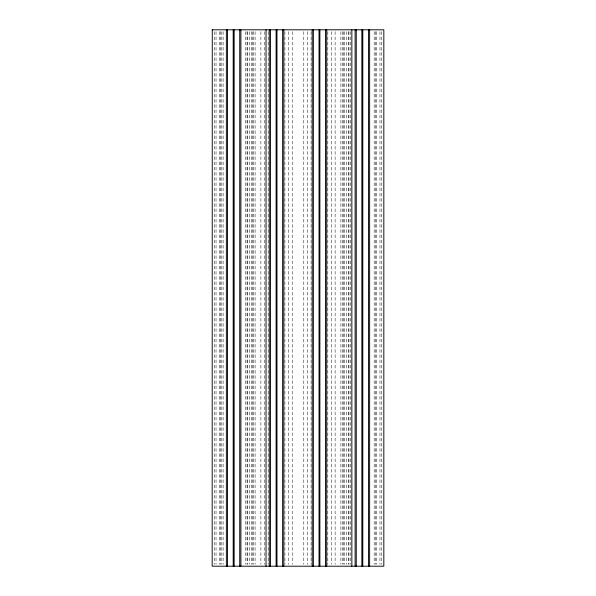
<?xml version="1.0" encoding="UTF-8"?>
<svg xmlns="http://www.w3.org/2000/svg" width="596" height="596" viewBox="0 0 596 596"><rect width="100%" height="100%" fill="white"/><g stroke="black" fill="none" stroke-linecap="round" stroke-linejoin="round"><path stroke-width="0.45" stroke-dasharray="2.98 2.23" d="M381.261 31.663L381.261 564.337M379.965 31.663L379.965 564.337M376.441 31.663L376.441 564.337M375.704 31.663L375.704 564.337M374.169 31.663L374.169 564.337M350.567 31.663L350.567 564.337M348.958 31.663L348.958 564.337M348.295 31.663L348.295 564.337M346.708 31.663L346.708 564.337M344.771 31.663L344.771 564.337M343.475 31.663L343.475 564.337M342.499 31.663L342.499 564.337M340.897 31.663L340.897 564.337M335.116 31.663L335.116 564.337M331.257 31.663L331.257 564.337M327.822 31.663L327.822 564.337M311.09 31.663L311.09 564.337M307.655 31.663L307.655 564.337M303.796 31.663L303.796 564.337M292.204 31.663L292.204 564.337M288.345 31.663L288.345 564.337M284.91 31.663L284.91 564.337M268.178 31.663L268.178 564.337M264.743 31.663L264.743 564.337M260.884 31.663L260.884 564.337M255.088 31.663L255.088 564.337M253.501 31.663L253.501 564.337M252.525 31.663L252.525 564.337M251.229 31.663L251.229 564.337M249.292 31.663L249.292 564.337M247.705 31.663L247.705 564.337M247.042 31.663L247.042 564.337M245.433 31.663L245.433 564.337M223.12 31.663L223.12 564.337M221.831 31.663L221.831 564.337M220.296 31.663L220.296 564.337M219.559 31.663L219.559 564.337M216.035 31.663L216.035 564.337M214.739 31.663L214.739 564.337"/><path stroke-width="0.89" d="M212.176 29.8L383.824 29.8L383.824 566.2L212.176 566.2L212.273 29.8M369.632 29.8L369.632 566.2M368.462 29.8L368.462 566.2M362.8 29.8L362.8 566.2M362.368 29.8L362.368 566.2M361.936 29.8L361.936 566.2M356.274 29.8L356.274 566.2M355.104 29.8L355.104 566.2M351.856 29.8L351.856 566.2M326.72 29.8L326.72 566.2M325.55 29.8L325.55 566.2M319.888 29.8L319.888 566.2M319.456 29.8L319.456 566.2M319.024 29.8L319.024 566.2M313.362 29.8L313.362 566.2M312.192 29.8L312.192 566.2M283.815 29.8L283.815 566.2M282.638 29.8L282.638 566.2M276.976 29.8L276.976 566.2M276.544 29.8L276.544 566.2M276.112 29.8L276.112 566.2M270.45 29.8L270.45 566.2M269.28 29.8L269.28 566.2M266.032 29.8L266.032 566.2M240.896 29.8L240.896 566.2M239.726 29.8L239.726 566.2M234.064 29.8L234.064 566.2M233.632 29.8L233.632 566.2M233.2 29.8L233.2 566.2M227.538 29.8L227.538 566.2M226.368 29.8L226.368 566.2"/></g></svg>
